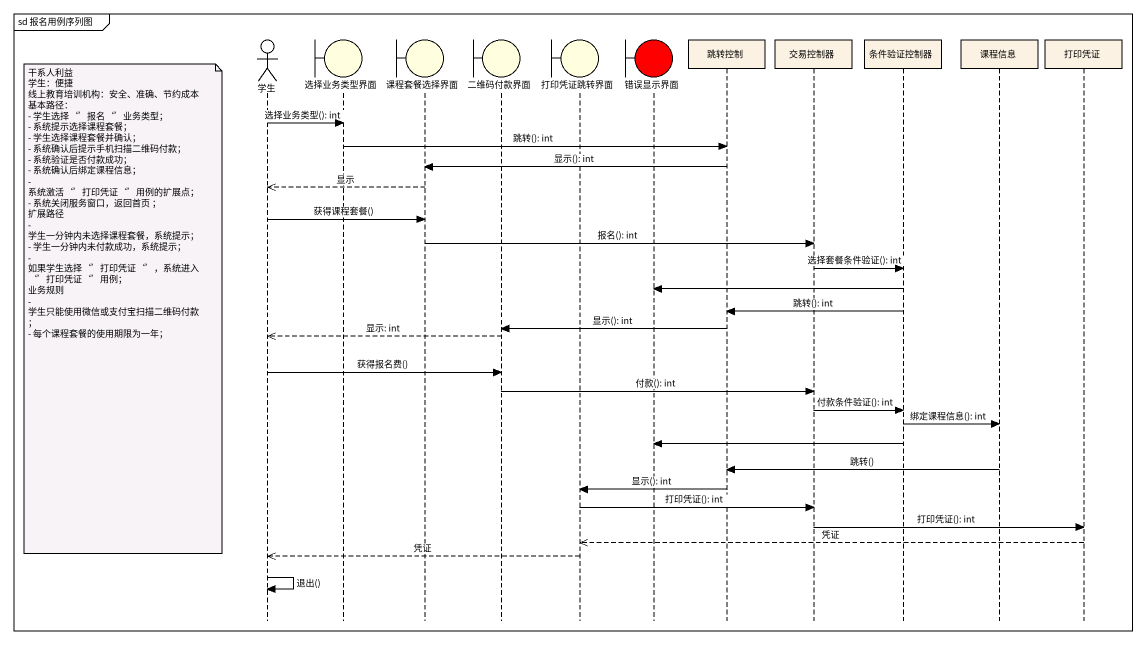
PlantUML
@startuml
mainframe sd 报名用例序列图
hide footbox
actor 学生
boundary 选择业务类型界面 #FFFFE0
boundary 课程套餐选择界面 #FFFFE0
boundary 二维码付款界面 #FFFFE0
boundary 打印凭证跳转界面 #FFFFE0
boundary 错误显示界面 #FF0000
participant 跳转控制
participant 交易控制器
participant 条件验证控制器
participant 课程信息
participant 打印凭证

学生 -> 选择业务类型界面 : 选择业务类型(): int
选择业务类型界面 -> 跳转控制 : 跳转(): int
跳转控制 -> 课程套餐选择界面 : 显示(): int
课程套餐选择界面 -->> 学生 : 显示
学生 -> 课程套餐选择界面 : 获得课程套餐()
课程套餐选择界面 -> 交易控制器 : 报名(): int
交易控制器 -> 条件验证控制器 : 选择套餐条件验证(): int
条件验证控制器 -> 错误显示界面
note left of 学生
  干系人利益
  学生：便捷
  线上教育培训机构：安全、准确、节约成本
  基本路径：
  - 学生选择‘’报名‘’业务类型；
  - 系统提示选择课程套餐；
  - 学生选择课程套餐并确认；
  - 系统确认后提示手机扫描二维码付款；
  - 系统验证是否付款成功；
  - 系统确认后绑定课程信息；
  - 系统激活‘’打印凭证‘’用例的扩展点；
  - 系统关闭服务窗口，返回首页 ；
  扩展路径
  - 学生一分钟内未选择课程套餐，系统提示；
  - 学生一分钟内未付款成功，系统提示；
  - 如果学生选择‘’打印凭证‘’，系统进入‘’打印凭证‘’用例；
  业务规则
  - 学生只能使用微信或支付宝扫描二维码付款；
  - 每个课程套餐的使用期限为一年；
end note
条件验证控制器 -> 跳转控制 : 跳转(): int
跳转控制 -> 二维码付款界面 : 显示(): int
二维码付款界面 -->> 学生 : 显示: int
学生 -> 二维码付款界面 : 获得报名费()
二维码付款界面 -> 交易控制器 : 付款(): int
交易控制器 -> 条件验证控制器 : 付款条件验证(): int
条件验证控制器 -> 课程信息 : 绑定课程信息(): int
条件验证控制器 -> 错误显示界面
课程信息 -> 跳转控制 : 跳转()
跳转控制 -> 打印凭证跳转界面 : 显示(): int
打印凭证跳转界面 -> 交易控制器 : 打印凭证(): int
交易控制器 -> 打印凭证 : 打印凭证(): int
打印凭证 -->> 打印凭证跳转界面 : 凭证
打印凭证跳转界面 -->> 学生 : 凭证
学生 -> 学生 : 退出()
@enduml
